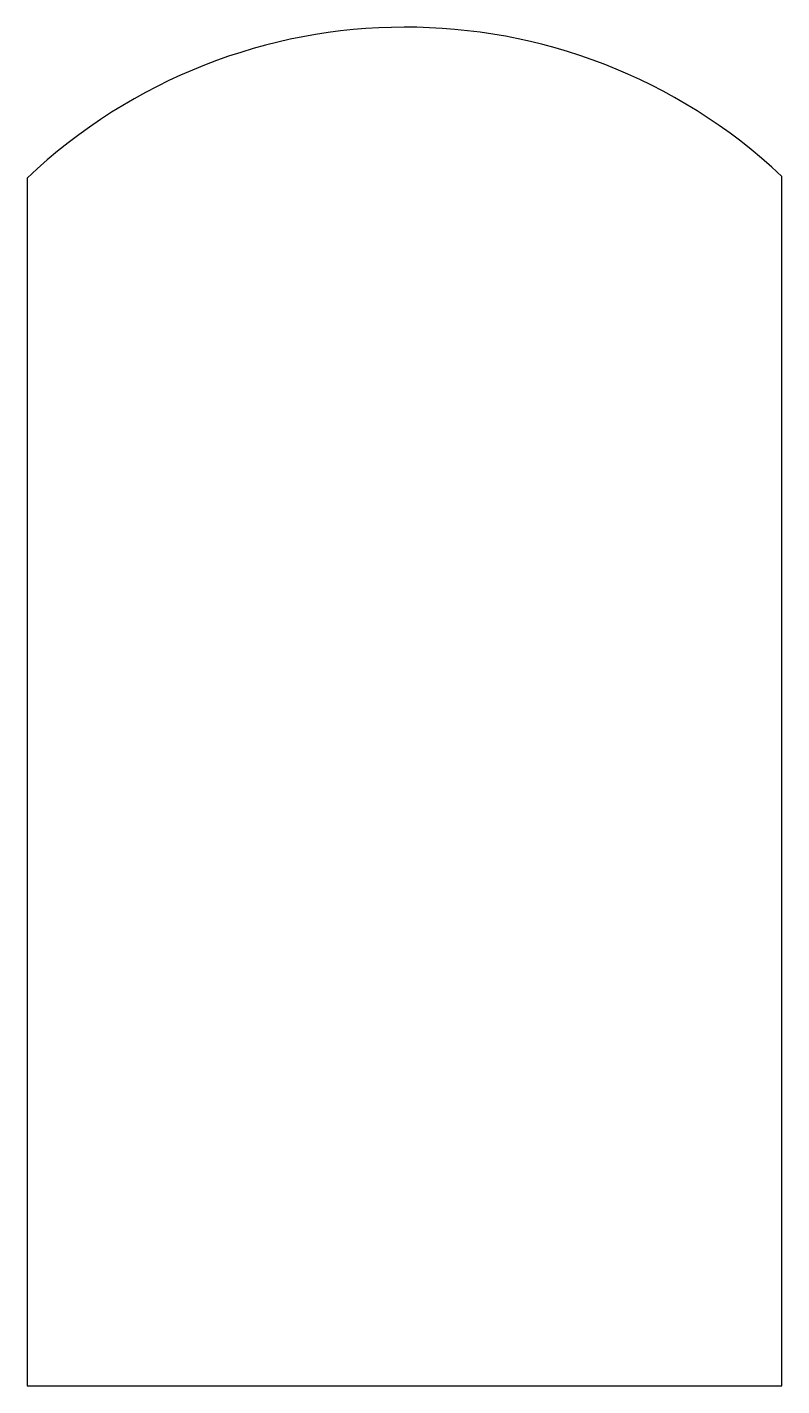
# Model space of a CAD drawing. Header units: inches. Extents: x 0 to 15, y 0 to 27.
import ezdxf

# ---------------------------------------------------------------- set-up
doc = ezdxf.new("R2010")
doc.units = ezdxf.units.IN
doc.header["$MEASUREMENT"] = 0
doc.layers.add('OUTSIDE_CUT', color=7, linetype='Continuous')

msp = doc.modelspace()

# ---------------------------------------------------------------- linework, layer by layer
at = {"layer": 'OUTSIDE_CUT'}
for p, q in [((14.996648, 0), (14.996648, 24.032463)), ((0, 23.996223), (0, 0)), ((0, 0), (14.996648, 0))]:
    msp.add_line(p, q, dxfattribs=at)
msp.add_arc((7.517503, 16.077734), 10.918576, 46.764971, 133.511944, dxfattribs=at)

doc.saveas('drawing.dxf')
